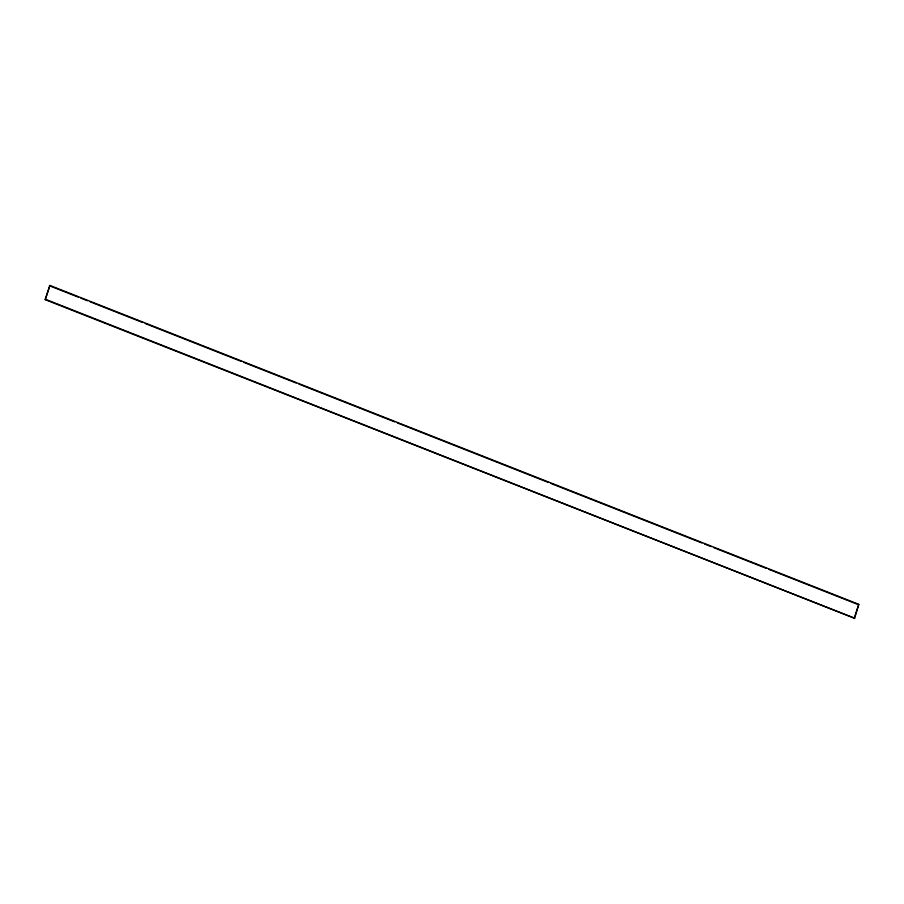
<?xml version="1.0" encoding="UTF-8"?>
<svg xmlns="http://www.w3.org/2000/svg" width="904" height="904" viewBox="0 0 904 904"><rect width="100%" height="100%" fill="white"/><g stroke="black" fill="none" stroke-linecap="round" stroke-linejoin="round"><path stroke-width="1.36" d="M45.2 299.676L49.912 285.449L858.8 604.324L854.619 618.257L45.2 299.676L49.912 285.449M854.088 618.551L858.8 604.324M49.381 285.743L78.275 297.133M80.897 298.162L87.462 300.749M90.095 301.789L142.617 322.491M145.239 323.53L241.097 361.317M243.73 362.357L296.252 383.059M298.874 384.098L394.743 421.885M397.364 422.914L548.378 482.453M550.999 483.482L702.012 543.01M704.634 544.05L711.199 546.637M713.832 547.677L766.355 568.379M768.988 569.418L856.958 604.098M45.72 299.382L854.619 618.257"/></g></svg>
